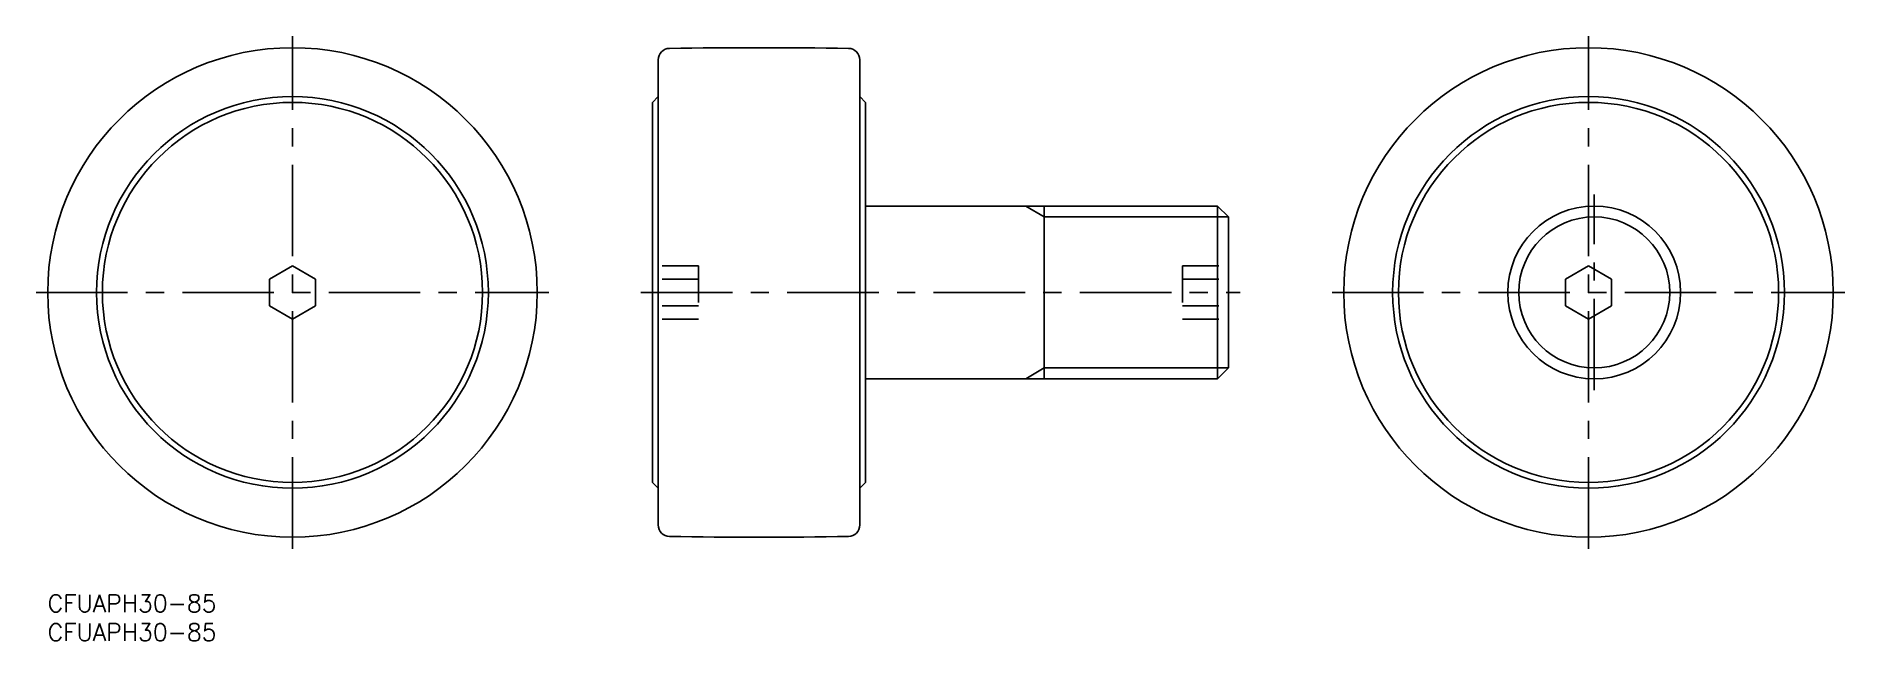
# Model space of a CAD drawing. Extents: x -2 to 312, y -8 to 97.
import ezdxf

# ---------------------------------------------------------------- set-up
doc = ezdxf.new("R2010")
doc.units = 0
doc.header["$LTSCALE"] = 0.5
doc.linetypes.add('CENTER', pattern=[50.8, 31.75, -6.35, 6.35, -6.35])
doc.linetypes.add('DASHED', pattern=[19.05, 12.7, -6.35])
for name, color, linetype in [('MSM_CENTER', 1, 'CENTER'), ('MSM_CONTINUOUS', 7, 'CONTINUOUS'), ('MSM_DASHED', 4, 'DASHED'), ('MSM_NARROW', 5, 'CONTINUOUS'), ('MSM_PART_NUMBER', 7, 'CONTINUOUS')]:
    doc.layers.add(name, color=color, linetype=linetype)
doc.styles.get("Standard").update_dxf_attribs({"font": 'txt.shx', "height": 3, "bigfont": 'bigfont.shx'})

# ---------------------------------------------------------------- blocks, each defined once
blk = doc.blocks.new('*U15')
at = {"layer": 'MSM_PART_NUMBER'}
blk.add_text('CFUAPH30-85', height=3, dxfattribs=at).set_placement((0, -3))
blk = doc.blocks.new('*U16')
at = {"layer": 'MSM_PART_NUMBER'}
blk.add_text('CFUAPH30-85', height=3, dxfattribs=at).set_placement((0, -8))

msp = doc.modelspace()

# ---------------------------------------------------------------- linework, layer by layer
at = {"layer": 'MSM_CENTER'}
for p, q in [((42.5, 8), (42.5, 97)), ((267.5, 8), (267.5, 97)), ((268.5, 35.5), (268.5, 69.5)), ((-2, 52.5), (87, 52.5)), ((103, 52.5), (207, 52.5)), ((223, 52.5), (312, 52.5))]:
    msp.add_line(p, q, dxfattribs=at)
at = {"layer": 'MSM_CONTINUOUS'}
for p, q in [((106, 92.88), (106, 12.12)), ((141, 92.88), (141, 12.12)), ((106, 86.5), (105, 85.5)), ((105, 85.5), (105, 19.5)), ((142, 85.5), (141, 86.5)), ((142, 85.5), (142, 19.5)), ((203.11, 67.5), (142, 67.5)), ((173, 67.5), (173, 37.5)), ((203.11, 67.5), (203.11, 37.5)), ((205, 65.61), (203.11, 67.5)), ((205, 65.61), (205, 39.39)), ((38.5, 54.81), (42.5, 57.12)), ((42.5, 57.12), (46.5, 54.81)), ((267.5, 57.12), (263.5, 54.81)), ((267.5, 57.12), (271.5, 54.81)), ((38.5, 50.19), (38.5, 54.81)), ((46.5, 54.81), (46.5, 50.19)), ((263.5, 54.81), (263.5, 50.19)), ((271.5, 50.19), (271.5, 54.81)), ((42.5, 47.88), (38.5, 50.19)), ((46.5, 50.19), (42.5, 47.88)), ((263.5, 50.19), (267.5, 47.88)), ((267.5, 47.88), (271.5, 50.19)), ((205, 39.39), (203.11, 37.5)), ((203.11, 37.5), (142, 37.5)), ((105, 19.5), (106, 18.5)), ((141, 18.5), (142, 19.5))]:
    msp.add_line(p, q, dxfattribs=at)
for centre, radius in [((42.5, 52.5), 42.5), ((267.5, 52.5), 42.5), ((42.5, 52.5), 34), ((42.5, 52.5), 33), ((267.5, 52.5), 34), ((267.5, 52.5), 33), ((268.5, 52.5), 15)]:
    msp.add_circle(centre, radius, dxfattribs=at)
for centre, radius, start, end in [((108, 92.88), 2, 90.8899, 180), ((123.5, -905), 1000, 89.1101, 90.8899), ((139, 92.88), 2, 0, 89.1101), ((108, 12.12), 2, 180, 269.1101), ((123.5, 1010), 1000, 269.1101, 270.8899), ((139, 12.12), 2, 270.8899, 0)]:
    msp.add_arc(centre, radius, start, end, dxfattribs=at)
at = {"layer": 'MSM_DASHED'}
for p, q in [((113, 57.12), (105, 57.12)), ((113, 57.12), (113, 47.88)), ((197, 57.12), (205, 57.12)), ((197, 57.12), (197, 47.88)), ((113, 54.81), (105, 54.81)), ((197, 54.81), (205, 54.81)), ((113, 50.19), (105, 50.19)), ((113, 47.88), (105, 47.88)), ((197, 50.19), (205, 50.19)), ((197, 47.88), (205, 47.88))]:
    msp.add_line(p, q, dxfattribs=at)
at = {"layer": 'MSM_NARROW'}
for p, q in [((169.8, 67.5), (173, 65.61)), ((205, 65.61), (173, 65.61)), ((169.8, 37.5), (173, 39.39)), ((205, 39.39), (173, 39.39))]:
    msp.add_line(p, q, dxfattribs=at)
msp.add_circle((268.5, 52.5), 13.11, dxfattribs=at)

# ---------------------------------------------------------------- block references
at = {"layer": 'MSM_CONTINUOUS'}
for name in ['*U15', '*U16']:
    msp.add_blockref(name, (0, 0), dxfattribs=at)

doc.saveas('drawing.dxf')
